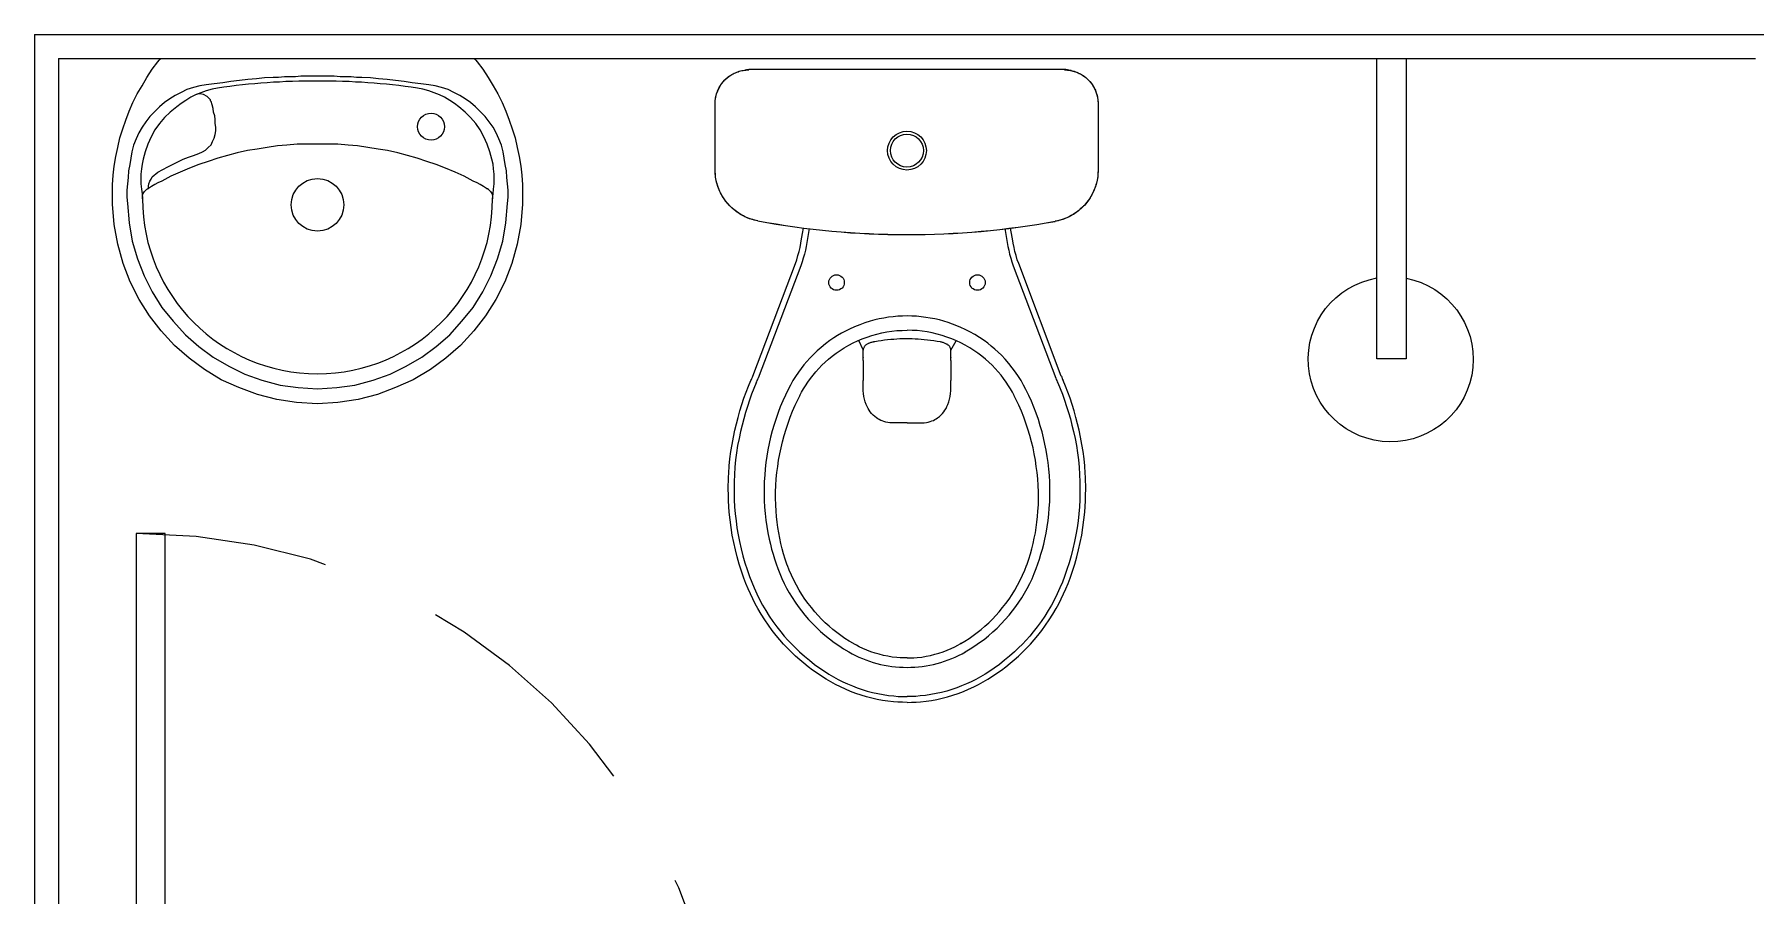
# Model space of a CAD drawing. Header units: millimetres. Extents: x 188.6 to 263.2, y 40.1 to 120.1.
# Drawn here: x 197.374 to 199.149, y 115.786 to 116.674 of the extents above; entities that cross this region are included whole.
import ezdxf

# ---------------------------------------------------------------- set-up
doc = ezdxf.new("R2010")
doc.units = ezdxf.units.MM
doc.linetypes.add('XREF-TIPO$0$HIDDEN', pattern=[0.375, 0.25, -0.125])
doc.layers.add('ARQ', color=8, linetype='Continuous')

# ---------------------------------------------------------------- blocks, each defined once
blk = doc.blocks.new('XREF-TIPO$0$P909+cd00_p-flat-1')
at = {"color": 0}
for p, q in [((0.162, 0), (-0.162, 0)), ((0.162, 0), (0.162, -0.0003)), ((-0.1633, -0.0003), (-0.1633, -0.0003)), ((0.162, -0.0003), (0.162, -0.0003)), ((-0.1982, -0.1031), (-0.1982, -0.0352)), ((-0.1982, -0.0352), (-0.1982, -0.0352)), ((-0.1982, -0.1031), (-0.1982, -0.0352)), ((0.1968, -0.0352), (0.1968, -0.1036)), ((0.1968, -0.0352), (0.1968, -0.0352)), ((0.1968, -0.0352), (0.1968, -0.1036)), ((-0.1982, -0.1031), (-0.1982, -0.1031)), ((0.1968, -0.1036), (0.1968, -0.1036)), ((-0.1542, -0.156), (-0.1542, -0.1561)), ((0.1527, -0.1565), (0.1527, -0.1565)), ((-0.1593, -0.3162), (-0.1154, -0.2002)), ((-0.1099, -0.2023), (-0.1537, -0.3183)), ((0.1094, -0.2023), (0.1532, -0.3183)), ((0.1588, -0.3162), (0.115, -0.2002)), ((-0.0454, -0.2892), (-0.0499, -0.2795)), ((-0.0002, -0.2691), (-0.0002, -0.2689)), ((0.045, -0.2893), (0.0503, -0.2799)), ((-0.0455, -0.2967), (-0.0455, -0.2893)), ((-0.0455, -0.2967), (-0.0455, -0.2969)), ((-0.0455, -0.2969), (-0.0455, -0.2967)), ((-0.0455, -0.3002), (-0.0455, -0.2969)), ((-0.0455, -0.3002), (-0.0455, -0.3208)), ((0.045, -0.2967), (0.045, -0.2893)), ((0.045, -0.2967), (0.045, -0.2969)), ((0.045, -0.2969), (0.045, -0.2967)), ((0.045, -0.3002), (0.045, -0.2969)), ((0.045, -0.3002), (0.045, -0.3208)), ((-0.1109, -0.3364), (-0.1107, -0.3361)), ((-0.1105, -0.3363), (-0.1107, -0.3366)), ((-0.0455, -0.3283), (-0.0455, -0.3208)), ((0.045, -0.3283), (0.045, -0.3208)), ((0.1102, -0.3366), (0.11, -0.3363)), ((0.1104, -0.3364), (0.1102, -0.3361)), ((0.1611, -0.3201), (0.1611, -0.3201)), ((-0.0002, -0.3643), (-0.0158, -0.3643)), ((-0.0002, -0.3643), (0.0153, -0.3643)), ((-0.1236, -0.5115), (-0.1237, -0.5111)), ((-0.1235, -0.5111), (-0.1234, -0.5114)), ((0.1229, -0.5114), (0.123, -0.5111)), ((0.1231, -0.5115), (0.1232, -0.5111)), ((-0.0551, -0.5924), (-0.0556, -0.5922)), ((-0.0555, -0.5921), (-0.055, -0.5923)), ((0.0546, -0.5923), (0.055, -0.5921)), ((0.0547, -0.5924), (0.0551, -0.5922)), ((-0.0002, -0.607), (-0.0002, -0.6069)), ((-0.0002, -0.607), (-0.0002, -0.607))]:
    blk.add_line(p, q, dxfattribs=at)
for points in [[(-0.1982, -0.0352, 0), (-0.198, -0.0318, 0), (-0.1975, -0.0284, 0), (-0.1967, -0.0251, 0), (-0.1955, -0.0219, 0), (-0.1941, -0.0188, 0), (-0.1923, -0.0158, 0), (-0.1903, -0.0131, 0), (-0.188, -0.0106, 0), (-0.1854, -0.0083, 0), (-0.1827, -0.0062, 0), (-0.1797, -0.0045, 0), (-0.1766, -0.003, 0), (-0.1734, -0.0018, 0), (-0.1701, -0.001, 0), (-0.1667, -0.0005, 0), (-0.1633, -0.0003, 0)], [(-0.1982, -0.0352, 0), (-0.1982, -0.0345, 0), (-0.1981, -0.0331, 0), (-0.198, -0.0317, 0), (-0.1978, -0.0303, 0), (-0.1976, -0.029, 0), (-0.1974, -0.0276, 0), (-0.197, -0.0263, 0), (-0.1967, -0.025, 0), (-0.1962, -0.0236, 0), (-0.1957, -0.0224, 0), (-0.1952, -0.0211, 0), (-0.1946, -0.0198, 0), (-0.194, -0.0186, 0), (-0.1933, -0.0174, 0), (-0.1926, -0.0163, 0), (-0.1918, -0.0151, 0), (-0.191, -0.014, 0), (-0.1902, -0.0129, 0), (-0.1893, -0.0119, 0), (-0.1883, -0.0109, 0), (-0.1874, -0.0099, 0), (-0.1864, -0.009, 0), (-0.1853, -0.0081, 0), (-0.1842, -0.0073, 0), (-0.1831, -0.0065, 0), (-0.182, -0.0057, 0), (-0.1808, -0.005, 0), (-0.1796, -0.0043, 0), (-0.1784, -0.0037, 0), (-0.1771, -0.0032, 0), (-0.1758, -0.0026, 0), (-0.1745, -0.0022, 0), (-0.1732, -0.0018, 0), (-0.1719, -0.0014, 0), (-0.1706, -0.0011, 0), (-0.1692, -0.0008, 0), (-0.1678, -0.0006, 0), (-0.1665, -0.0005, 0), (-0.1651, -0.0004, 0), (-0.1637, -0.0003, 0), (-0.1633, -0.0003, 0)], [(0.162, -0.0003, 0), (0.1654, -0.0005, 0), (0.1687, -0.001, 0), (0.1721, -0.0018, 0), (0.1753, -0.003, 0), (0.1784, -0.0045, 0), (0.1813, -0.0062, 0), (0.1841, -0.0083, 0), (0.1866, -0.0106, 0), (0.1889, -0.0131, 0), (0.191, -0.0158, 0), (0.1927, -0.0188, 0), (0.1942, -0.0219, 0), (0.1953, -0.0251, 0), (0.1962, -0.0284, 0), (0.1967, -0.0318, 0), (0.1968, -0.0352, 0)], [(0.162, -0.0003, 0), (0.1627, -0.0003, 0), (0.1641, -0.0004, 0), (0.1655, -0.0005, 0), (0.1668, -0.0007, 0), (0.1682, -0.0009, 0), (0.1696, -0.0012, 0), (0.1709, -0.0015, 0), (0.1722, -0.0019, 0), (0.1735, -0.0023, 0), (0.1748, -0.0028, 0), (0.1761, -0.0033, 0), (0.1773, -0.0039, 0), (0.1786, -0.0045, 0), (0.1798, -0.0052, 0), (0.1809, -0.0059, 0), (0.1821, -0.0067, 0), (0.1832, -0.0075, 0), (0.1842, -0.0083, 0), (0.1853, -0.0092, 0), (0.1863, -0.0102, 0), (0.1873, -0.0111, 0), (0.1882, -0.0122, 0), (0.1891, -0.0132, 0), (0.1899, -0.0143, 0), (0.1907, -0.0154, 0), (0.1915, -0.0166, 0), (0.1922, -0.0177, 0), (0.1928, -0.0189, 0), (0.1934, -0.0202, 0), (0.194, -0.0214, 0), (0.1945, -0.0227, 0), (0.195, -0.024, 0), (0.1954, -0.0253, 0), (0.1958, -0.0266, 0), (0.1961, -0.028, 0), (0.1963, -0.0293, 0), (0.1965, -0.0307, 0), (0.1967, -0.0321, 0), (0.1968, -0.0334, 0), (0.1968, -0.0348, 0), (0.1968, -0.0352, 0)], [(-0.1542, -0.156, 0), (-0.1571, -0.1554, 0), (-0.16, -0.1546, 0), (-0.1629, -0.1536, 0), (-0.1657, -0.1525, 0), (-0.1685, -0.1512, 0), (-0.1712, -0.1498, 0), (-0.1737, -0.1482, 0), (-0.1762, -0.1465, 0), (-0.1786, -0.1446, 0), (-0.1809, -0.1426, 0), (-0.1831, -0.1405, 0), (-0.1851, -0.1383, 0), (-0.187, -0.136, 0), (-0.1888, -0.1335, 0), (-0.1904, -0.131, 0), (-0.1919, -0.1284, 0), (-0.1932, -0.1256, 0), (-0.1944, -0.1229, 0), (-0.1955, -0.1201, 0), (-0.1963, -0.1172, 0), (-0.197, -0.1142, 0), (-0.1976, -0.1113, 0), (-0.1979, -0.1083, 0), (-0.1981, -0.1053, 0), (-0.1982, -0.1031, 0)], [(-0.1542, -0.1561, 0), (-0.1544, -0.156, 0), (-0.1561, -0.1557, 0), (-0.1578, -0.1553, 0), (-0.1594, -0.1548, 0), (-0.1611, -0.1543, 0), (-0.1627, -0.1538, 0), (-0.1643, -0.1532, 0), (-0.1658, -0.1525, 0), (-0.1674, -0.1518, 0), (-0.1689, -0.151, 0), (-0.1704, -0.1502, 0), (-0.1719, -0.1494, 0), (-0.1734, -0.1485, 0), (-0.1748, -0.1475, 0), (-0.1762, -0.1466, 0), (-0.1775, -0.1455, 0), (-0.1789, -0.1445, 0), (-0.1802, -0.1434, 0), (-0.1814, -0.1422, 0), (-0.1826, -0.141, 0), (-0.1838, -0.1398, 0), (-0.185, -0.1385, 0), (-0.1861, -0.1372, 0), (-0.1871, -0.1359, 0), (-0.1881, -0.1345, 0), (-0.1891, -0.1331, 0), (-0.19, -0.1317, 0), (-0.1909, -0.1302, 0), (-0.1917, -0.1287, 0), (-0.1925, -0.1272, 0), (-0.1933, -0.1257, 0), (-0.194, -0.1241, 0), (-0.1946, -0.1225, 0), (-0.1952, -0.1209, 0), (-0.1957, -0.1193, 0), (-0.1962, -0.1177, 0), (-0.1966, -0.116, 0), (-0.197, -0.1143, 0), (-0.1973, -0.1127, 0), (-0.1976, -0.111, 0), (-0.1978, -0.1093, 0), (-0.198, -0.1076, 0), (-0.1981, -0.1059, 0), (-0.1982, -0.1042, 0), (-0.1982, -0.1031, 0)], [(0.1968, -0.1036, 0), (0.1967, -0.1066, 0), (0.1965, -0.1096, 0), (0.1961, -0.1126, 0), (0.1955, -0.1156, 0), (0.1947, -0.1185, 0), (0.1938, -0.1214, 0), (0.1927, -0.1242, 0), (0.1915, -0.127, 0), (0.1901, -0.1297, 0), (0.1885, -0.1323, 0), (0.1868, -0.1348, 0), (0.185, -0.1372, 0), (0.1831, -0.1395, 0), (0.181, -0.1417, 0), (0.1788, -0.1438, 0), (0.1765, -0.1457, 0), (0.1741, -0.1476, 0), (0.1715, -0.1492, 0), (0.169, -0.1507, 0), (0.1663, -0.1521, 0), (0.1635, -0.1533, 0), (0.1607, -0.1544, 0), (0.1578, -0.1553, 0), (0.1549, -0.1561, 0), (0.1527, -0.1565, 0)], [(0.1968, -0.1036, 0), (0.1968, -0.1038, 0), (0.1968, -0.1055, 0), (0.1967, -0.1072, 0), (0.1966, -0.1089, 0), (0.1964, -0.1107, 0), (0.1961, -0.1123, 0), (0.1958, -0.114, 0), (0.1955, -0.1157, 0), (0.1951, -0.1173, 0), (0.1946, -0.119, 0), (0.1941, -0.1206, 0), (0.1935, -0.1222, 0), (0.1929, -0.1238, 0), (0.1922, -0.1254, 0), (0.1915, -0.127, 0), (0.1908, -0.1285, 0), (0.19, -0.13, 0), (0.1891, -0.1314, 0), (0.1882, -0.1329, 0), (0.1872, -0.1343, 0), (0.1862, -0.1357, 0), (0.1852, -0.1371, 0), (0.1841, -0.1384, 0), (0.183, -0.1397, 0), (0.1818, -0.1409, 0), (0.1806, -0.1421, 0), (0.1794, -0.1433, 0), (0.1781, -0.1444, 0), (0.1768, -0.1455, 0), (0.1755, -0.1465, 0), (0.1741, -0.1476, 0), (0.1727, -0.1485, 0), (0.1713, -0.1494, 0), (0.1698, -0.1503, 0), (0.1683, -0.1511, 0), (0.1668, -0.1519, 0), (0.1652, -0.1526, 0), (0.1636, -0.1533, 0), (0.1621, -0.1539, 0), (0.1604, -0.1545, 0), (0.1588, -0.155, 0), (0.1572, -0.1555, 0), (0.1555, -0.1559, 0), (0.1538, -0.1563, 0), (0.1527, -0.1565, 0)], [(-0.1154, -0.2002, 0), (-0.1154, -0.2002, 0), (-0.114, -0.1961, 0), (-0.1127, -0.1919, 0), (-0.1116, -0.1877, 0), (-0.1106, -0.1834, 0), (-0.1097, -0.1791, 0), (-0.1089, -0.1747, 0), (-0.1077, -0.1674, 0), (-0.1071, -0.1634, 0)], [(-0.1011, -0.1641, 0), (-0.1014, -0.1661, 0), (-0.1024, -0.1722, 0), (-0.1035, -0.1783, 0), (-0.1043, -0.1824, 0), (-0.1051, -0.1864, 0), (-0.1061, -0.1904, 0), (-0.1072, -0.1944, 0), (-0.1085, -0.1984, 0), (-0.1099, -0.2023, 0)], [(0.1007, -0.1643, 0), (0.101, -0.1661, 0), (0.1019, -0.1722, 0), (0.103, -0.1783, 0), (0.1038, -0.1824, 0), (0.1046, -0.1864, 0), (0.1056, -0.1904, 0), (0.1067, -0.1944, 0), (0.108, -0.1984, 0), (0.1094, -0.2023, 0)], [(0.115, -0.2002, 0), (0.115, -0.2002, 0), (0.1135, -0.1961, 0), (0.1122, -0.1919, 0), (0.1111, -0.1877, 0), (0.1101, -0.1834, 0), (0.1092, -0.1791, 0), (0.1084, -0.1747, 0), (0.1072, -0.1674, 0), (0.1066, -0.1636, 0)], [(-0.0002, -0.2542, 0), (-0.005, -0.2543, 0), (-0.0098, -0.2545, 0), (-0.0145, -0.2549, 0), (-0.0192, -0.2555, 0), (-0.024, -0.2563, 0), (-0.0288, -0.2572, 0), (-0.0335, -0.2583, 0), (-0.0382, -0.2596, 0), (-0.0437, -0.2613, 0), (-0.049, -0.2632, 0), (-0.0543, -0.2653, 0), (-0.0595, -0.2677, 0), (-0.0637, -0.2698, 0), (-0.0678, -0.272, 0), (-0.0719, -0.2744, 0), (-0.0758, -0.2769, 0), (-0.0797, -0.2796, 0), (-0.0843, -0.283, 0), (-0.0887, -0.2866, 0), (-0.093, -0.2903, 0), (-0.0971, -0.2943, 0), (-0.1003, -0.2976, 0), (-0.1035, -0.3011, 0), (-0.1065, -0.3047, 0), (-0.1094, -0.3084, 0), (-0.1122, -0.3122, 0), (-0.1151, -0.3165, 0), (-0.1179, -0.3209, 0), (-0.1205, -0.3254, 0), (-0.1229, -0.33, 0)], [(0.1224, -0.33, 0), (0.12, -0.3254, 0), (0.1174, -0.3209, 0), (0.1146, -0.3165, 0), (0.1117, -0.3122, 0), (0.1083, -0.3076, 0), (0.1047, -0.3031, 0), (0.101, -0.2989, 0), (0.0971, -0.2947, 0), (0.0937, -0.2915, 0), (0.0902, -0.2883, 0), (0.0867, -0.2853, 0), (0.083, -0.2824, 0), (0.0792, -0.2796, 0), (0.0745, -0.2764, 0), (0.0697, -0.2734, 0), (0.0647, -0.2706, 0), (0.0596, -0.268, 0), (0.0554, -0.266, 0), (0.051, -0.2642, 0), (0.0467, -0.2625, 0), (0.0422, -0.2609, 0), (0.0377, -0.2596, 0), (0.0331, -0.2583, 0), (0.0285, -0.2573, 0), (0.0238, -0.2563, 0), (0.0191, -0.2556, 0), (0.0143, -0.255, 0), (0.0095, -0.2545, 0), (0.0046, -0.2543, 0), (-0.0002, -0.2542, 0)], [(-0.1107, -0.3361, 0), (-0.1107, -0.3361, 0), (-0.1089, -0.3327, 0), (-0.107, -0.3294, 0), (-0.105, -0.3262, 0), (-0.1025, -0.3224, 0), (-0.0999, -0.3188, 0), (-0.0972, -0.3153, 0), (-0.0943, -0.3118, 0), (-0.0912, -0.3084, 0), (-0.0881, -0.3051, 0), (-0.0847, -0.3019, 0), (-0.0813, -0.2989, 0), (-0.0774, -0.2956, 0), (-0.0733, -0.2926, 0), (-0.0692, -0.2897, 0), (-0.0649, -0.2869, 0), (-0.0604, -0.2844, 0), (-0.0558, -0.282, 0), (-0.0512, -0.2798, 0), (-0.0464, -0.2777, 0), (-0.0414, -0.2759, 0), (-0.0364, -0.2742, 0), (-0.0312, -0.2728, 0), (-0.0261, -0.2716, 0), (-0.021, -0.2706, 0), (-0.0158, -0.2699, 0), (-0.0106, -0.2693, 0), (-0.0054, -0.269, 0), (-0.0002, -0.2689, 0)], [(-0.0349, -0.281, 0), (-0.0353, -0.2811, 0), (-0.036, -0.2813, 0), (-0.0367, -0.2814, 0), (-0.0374, -0.2817, 0), (-0.0382, -0.2819, 0), (-0.0388, -0.2821, 0), (-0.0395, -0.2824, 0), (-0.0401, -0.2827, 0), (-0.0407, -0.283, 0), (-0.0413, -0.2833, 0), (-0.0419, -0.2837, 0), (-0.0425, -0.284, 0), (-0.043, -0.2844, 0)], [(-0.0002, -0.2778, 0), (-0.0016, -0.2778, 0), (-0.0046, -0.2778, 0), (-0.0077, -0.2779, 0), (-0.0108, -0.2781, 0), (-0.014, -0.2783, 0), (-0.0171, -0.2786, 0), (-0.0203, -0.2789, 0), (-0.0236, -0.2793, 0), (-0.0268, -0.2797, 0), (-0.0301, -0.2802, 0), (-0.0333, -0.2807, 0), (-0.0349, -0.281, 0)], [(0.1102, -0.3361, 0), (0.1102, -0.3361, 0), (0.1084, -0.3327, 0), (0.1065, -0.3294, 0), (0.1045, -0.3262, 0), (0.102, -0.3224, 0), (0.0994, -0.3188, 0), (0.0967, -0.3153, 0), (0.0938, -0.3118, 0), (0.0908, -0.3084, 0), (0.0876, -0.3051, 0), (0.0843, -0.3019, 0), (0.0808, -0.2989, 0), (0.0769, -0.2956, 0), (0.0729, -0.2926, 0), (0.0687, -0.2897, 0), (0.0644, -0.2869, 0), (0.0599, -0.2844, 0), (0.0553, -0.282, 0), (0.0507, -0.2798, 0), (0.0459, -0.2777, 0), (0.0409, -0.2759, 0), (0.0359, -0.2742, 0), (0.0308, -0.2728, 0), (0.0256, -0.2716, 0), (0.0205, -0.2706, 0), (0.0153, -0.2699, 0), (0.0101, -0.2693, 0), (0.005, -0.269, 0), (-0.0002, -0.2689, 0)], [(0.0344, -0.281, 0), (0.034, -0.281, 0), (0.0307, -0.2804, 0), (0.0274, -0.2799, 0), (0.0241, -0.2794, 0), (0.0209, -0.279, 0), (0.0176, -0.2787, 0), (0.0144, -0.2784, 0), (0.0112, -0.2781, 0), (0.008, -0.278, 0), (0.0049, -0.2778, 0), (0.0017, -0.2778, 0), (-0.0002, -0.2778, 0)], [(0.0425, -0.2844, 0), (0.0422, -0.2842, 0), (0.0416, -0.2838, 0), (0.0411, -0.2834, 0), (0.0405, -0.2831, 0), (0.0398, -0.2828, 0), (0.0392, -0.2825, 0), (0.0385, -0.2822, 0), (0.0378, -0.2819, 0), (0.0371, -0.2817, 0), (0.0364, -0.2815, 0), (0.0357, -0.2813, 0), (0.0349, -0.2811, 0), (0.0344, -0.281, 0)], [(-0.043, -0.2844, 0), (-0.0431, -0.2844, 0), (-0.0434, -0.2847, 0), (-0.0437, -0.2851, 0), (-0.044, -0.2855, 0), (-0.0443, -0.286, 0), (-0.0446, -0.2865, 0), (-0.0449, -0.2871, 0), (-0.0451, -0.2878, 0), (-0.0453, -0.2885, 0), (-0.0454, -0.2892, 0), (-0.0455, -0.2893, 0)], [(-0.0455, -0.2967, 0), (-0.0455, -0.2967, 0)], [(0.045, -0.2893, 0), (0.0448, -0.2885, 0), (0.0446, -0.2878, 0), (0.0444, -0.2871, 0), (0.0441, -0.2865, 0), (0.0438, -0.2859, 0), (0.0435, -0.2854, 0), (0.0432, -0.285, 0), (0.0428, -0.2847, 0), (0.0425, -0.2844, 0), (0.0425, -0.2844, 0)], [(0.045, -0.2967, 0), (0.045, -0.2967, 0)], [(-0.1777, -0.372, 0), (-0.1777, -0.372, 0), (-0.1762, -0.3654, 0), (-0.1745, -0.3588, 0), (-0.1726, -0.3522, 0), (-0.1706, -0.3456, 0), (-0.1685, -0.3391, 0), (-0.1661, -0.3327, 0), (-0.1638, -0.3267, 0), (-0.1612, -0.3208, 0)], [(-0.1558, -0.3233, 0), (-0.1582, -0.329, 0), (-0.1605, -0.3348, 0), (-0.1628, -0.3411, 0), (-0.1649, -0.3474, 0), (-0.1669, -0.3538, 0), (-0.1687, -0.3603, 0), (-0.1704, -0.3668, 0), (-0.1719, -0.3733, 0)], [(-0.1229, -0.33, 0), (-0.1257, -0.3359, 0), (-0.1284, -0.3418, 0), (-0.1309, -0.3478, 0), (-0.1332, -0.3539, 0), (-0.1353, -0.3601, 0), (-0.1373, -0.3663, 0), (-0.1392, -0.3727, 0), (-0.1409, -0.3792, 0), (-0.1424, -0.3857, 0), (-0.1437, -0.3923, 0), (-0.1448, -0.3989, 0), (-0.1458, -0.4055, 0), (-0.1465, -0.412, 0), (-0.147, -0.4185, 0), (-0.1474, -0.425, 0), (-0.1476, -0.4316, 0), (-0.1476, -0.4381, 0), (-0.1475, -0.4446, 0), (-0.1471, -0.4513, 0), (-0.1465, -0.458, 0), (-0.1458, -0.4647, 0), (-0.1448, -0.4714, 0), (-0.1437, -0.478, 0), (-0.1423, -0.4846, 0), (-0.1412, -0.4897, 0), (-0.1399, -0.4947, 0), (-0.1384, -0.4998, 0), (-0.1369, -0.5048, 0), (-0.1352, -0.5098, 0), (-0.1334, -0.5148, 0)], [(-0.1237, -0.5111, 0), (-0.1237, -0.5111, 0), (-0.1241, -0.5101, 0), (-0.1259, -0.5049, 0), (-0.1275, -0.4996, 0), (-0.129, -0.4943, 0), (-0.1303, -0.4889, 0), (-0.1315, -0.4835, 0), (-0.1326, -0.478, 0), (-0.1335, -0.4724, 0), (-0.1342, -0.4668, 0), (-0.1348, -0.4612, 0), (-0.1353, -0.4556, 0), (-0.1357, -0.4489, 0), (-0.1358, -0.4422, 0), (-0.1358, -0.4355, 0), (-0.1355, -0.4289, 0), (-0.1351, -0.4222, 0), (-0.1344, -0.4158, 0), (-0.1336, -0.4093, 0), (-0.1327, -0.4029, 0), (-0.1315, -0.3965, 0), (-0.1302, -0.3902, 0), (-0.1287, -0.3839, 0), (-0.1269, -0.3775, 0), (-0.125, -0.3711, 0), (-0.1229, -0.3647, 0), (-0.1206, -0.3585, 0), (-0.1182, -0.3523, 0), (-0.1155, -0.3461, 0), (-0.1133, -0.3413, 0), (-0.1109, -0.3364, 0)], [(-0.1109, -0.3364, 0), (-0.1108, -0.3365, 0), (-0.1107, -0.3366, 0), (-0.1107, -0.3366, 0), (-0.1107, -0.3366, 0)], [(-0.1105, -0.3363, 0), (-0.1105, -0.3363, 0), (-0.1105, -0.3362, 0), (-0.1106, -0.3362, 0), (-0.1107, -0.3361, 0)], [(-0.0318, -0.3593, 0), (-0.0335, -0.358, 0), (-0.0352, -0.3565, 0), (-0.0367, -0.3549, 0), (-0.0381, -0.3532, 0), (-0.0393, -0.3514, 0), (-0.0404, -0.3495, 0), (-0.0414, -0.3476, 0), (-0.0423, -0.3455, 0), (-0.0433, -0.3428, 0), (-0.0441, -0.34, 0), (-0.0447, -0.3371, 0), (-0.0451, -0.3342, 0), (-0.0454, -0.3313, 0), (-0.0455, -0.3283, 0)], [(0.0313, -0.3593, 0), (0.0331, -0.358, 0), (0.0347, -0.3565, 0), (0.0362, -0.3549, 0), (0.0376, -0.3532, 0), (0.0388, -0.3514, 0), (0.04, -0.3495, 0), (0.0409, -0.3476, 0), (0.0418, -0.3455, 0), (0.0428, -0.3428, 0), (0.0436, -0.34, 0), (0.0442, -0.3371, 0), (0.0446, -0.3342, 0), (0.0449, -0.3313, 0), (0.045, -0.3283, 0)], [(0.11, -0.3363, 0), (0.11, -0.3363, 0), (0.11, -0.3362, 0), (0.1101, -0.3362, 0), (0.1102, -0.3361, 0)], [(0.1104, -0.3364, 0), (0.1103, -0.3365, 0), (0.1102, -0.3366, 0), (0.1102, -0.3366, 0), (0.1102, -0.3366, 0)], [(0.1232, -0.5111, 0), (0.1232, -0.5111, 0), (0.1236, -0.5101, 0), (0.1254, -0.5049, 0), (0.127, -0.4996, 0), (0.1285, -0.4943, 0), (0.1298, -0.4889, 0), (0.131, -0.4835, 0), (0.1321, -0.478, 0), (0.133, -0.4724, 0), (0.1337, -0.4668, 0), (0.1344, -0.4612, 0), (0.1348, -0.4556, 0), (0.1352, -0.4489, 0), (0.1353, -0.4422, 0), (0.1353, -0.4355, 0), (0.135, -0.4289, 0), (0.1346, -0.4222, 0), (0.1339, -0.4158, 0), (0.1331, -0.4093, 0), (0.1322, -0.4029, 0), (0.131, -0.3965, 0), (0.1297, -0.3902, 0), (0.1282, -0.3839, 0), (0.1264, -0.3775, 0), (0.1245, -0.3711, 0), (0.1224, -0.3647, 0), (0.1201, -0.3585, 0), (0.1177, -0.3523, 0), (0.115, -0.3461, 0), (0.1128, -0.3413, 0), (0.1104, -0.3364, 0)], [(0.133, -0.5148, 0), (0.1347, -0.5099, 0), (0.1364, -0.5049, 0), (0.1379, -0.4999, 0), (0.1394, -0.4948, 0), (0.1407, -0.4897, 0), (0.1419, -0.4846, 0), (0.1432, -0.4782, 0), (0.1443, -0.4717, 0), (0.1452, -0.4653, 0), (0.146, -0.4588, 0), (0.1465, -0.4523, 0), (0.1469, -0.4458, 0), (0.1471, -0.4391, 0), (0.1471, -0.4323, 0), (0.147, -0.4256, 0), (0.1466, -0.4189, 0), (0.146, -0.4122, 0), (0.1453, -0.4055, 0), (0.1444, -0.3991, 0), (0.1433, -0.3927, 0), (0.142, -0.3863, 0), (0.1406, -0.3799, 0), (0.139, -0.3736, 0), (0.1372, -0.3674, 0), (0.1352, -0.361, 0), (0.133, -0.3546, 0), (0.1306, -0.3484, 0), (0.128, -0.3422, 0), (0.1253, -0.3361, 0), (0.1224, -0.33, 0)], [(0.1553, -0.3233, 0), (0.1577, -0.329, 0), (0.16, -0.3348, 0), (0.1623, -0.3411, 0), (0.1644, -0.3474, 0), (0.1664, -0.3538, 0), (0.1682, -0.3603, 0), (0.1699, -0.3668, 0), (0.1714, -0.3733, 0)], [(0.1773, -0.372, 0), (0.1773, -0.372, 0), (0.1757, -0.3654, 0), (0.174, -0.3588, 0), (0.1721, -0.3522, 0), (0.1701, -0.3456, 0), (0.168, -0.3391, 0), (0.1656, -0.3327, 0), (0.1633, -0.3267, 0), (0.1607, -0.3208, 0)], [(-0.1846, -0.4328, 0), (-0.1846, -0.4328, 0), (-0.1846, -0.4287, 0), (-0.1845, -0.4245, 0), (-0.1843, -0.4204, 0), (-0.1841, -0.4162, 0), (-0.1836, -0.4088, 0), (-0.1828, -0.4014, 0), (-0.1819, -0.3941, 0), (-0.1807, -0.3867, 0), (-0.1793, -0.3793, 0), (-0.1777, -0.372, 0)], [(-0.0158, -0.3643, 0), (-0.018, -0.3643, 0), (-0.0201, -0.364, 0), (-0.0222, -0.3636, 0), (-0.0242, -0.3631, 0), (-0.0258, -0.3625, 0), (-0.0274, -0.3619, 0), (-0.0289, -0.3611, 0), (-0.0304, -0.3603, 0), (-0.0318, -0.3593, 0)], [(0.0153, -0.3643, 0), (0.0175, -0.3643, 0), (0.0197, -0.364, 0), (0.0217, -0.3636, 0), (0.0237, -0.3631, 0), (0.0253, -0.3625, 0), (0.0269, -0.3619, 0), (0.0284, -0.3611, 0), (0.0299, -0.3603, 0), (0.0313, -0.3593, 0)], [(0.1841, -0.4328, 0), (0.1841, -0.4328, 0), (0.1841, -0.4287, 0), (0.184, -0.4245, 0), (0.1838, -0.4204, 0), (0.1836, -0.4162, 0), (0.1831, -0.4088, 0), (0.1823, -0.4014, 0), (0.1814, -0.3941, 0), (0.1802, -0.3867, 0), (0.1788, -0.3793, 0), (0.1773, -0.372, 0)], [(-0.1719, -0.3733, 0), (-0.1735, -0.3806, 0), (-0.1749, -0.3879, 0), (-0.176, -0.3953, 0), (-0.177, -0.4027, 0), (-0.1777, -0.4102, 0), (-0.1782, -0.4177, 0), (-0.1785, -0.4252, 0), (-0.1786, -0.4328, 0)], [(0.1714, -0.3733, 0), (0.173, -0.3806, 0), (0.1744, -0.3879, 0), (0.1755, -0.3953, 0), (0.1765, -0.4027, 0), (0.1772, -0.4102, 0), (0.1777, -0.4177, 0), (0.178, -0.4252, 0), (0.1781, -0.4328, 0)], [(-0.0002, -0.6528, 0), (-0.0049, -0.6527, 0), (-0.0096, -0.6525, 0), (-0.0143, -0.6521, 0), (-0.0199, -0.6515, 0), (-0.0255, -0.6507, 0), (-0.031, -0.6497, 0), (-0.0365, -0.6485, 0), (-0.0419, -0.6471, 0), (-0.0475, -0.6455, 0), (-0.053, -0.6436, 0), (-0.0584, -0.6416, 0), (-0.0637, -0.6393, 0), (-0.069, -0.6369, 0), (-0.074, -0.6344, 0), (-0.0788, -0.6317, 0), (-0.0836, -0.6288, 0), (-0.0883, -0.6259, 0), (-0.0929, -0.6228, 0), (-0.0976, -0.6195, 0), (-0.1021, -0.616, 0), (-0.1066, -0.6125, 0), (-0.1109, -0.6088, 0), (-0.1151, -0.605, 0), (-0.1194, -0.601, 0), (-0.1235, -0.5969, 0), (-0.1275, -0.5926, 0), (-0.1313, -0.5882, 0), (-0.1351, -0.5838, 0), (-0.1392, -0.5785, 0), (-0.1432, -0.5731, 0), (-0.147, -0.5676, 0), (-0.1506, -0.5619, 0), (-0.154, -0.5561, 0), (-0.1567, -0.5511, 0), (-0.1593, -0.546, 0), (-0.1618, -0.5408, 0), (-0.1641, -0.5355, 0), (-0.1663, -0.5302, 0), (-0.1684, -0.5248, 0), (-0.1709, -0.5175, 0), (-0.1732, -0.5102, 0), (-0.1753, -0.5028, 0), (-0.1772, -0.4953, 0), (-0.1789, -0.4878, 0), (-0.1804, -0.4802, 0), (-0.1817, -0.4724, 0), (-0.1827, -0.4646, 0), (-0.1835, -0.4567, 0), (-0.184, -0.4507, 0), (-0.1843, -0.4448, 0), (-0.1845, -0.4388, 0), (-0.1846, -0.4328, 0)], [(-0.1786, -0.4328, 0), (-0.1786, -0.4367, 0), (-0.1784, -0.4439, 0), (-0.178, -0.4511, 0), (-0.1774, -0.4583, 0), (-0.1766, -0.4655, 0), (-0.1756, -0.4726, 0), (-0.1744, -0.4798, 0), (-0.173, -0.487, 0), (-0.1713, -0.4943, 0), (-0.1695, -0.5015, 0), (-0.1675, -0.5087, 0), (-0.1652, -0.5157, 0), (-0.1628, -0.5228, 0), (-0.1604, -0.5288, 0), (-0.1579, -0.5348, 0), (-0.1552, -0.5408, 0), (-0.1523, -0.5466, 0), (-0.1493, -0.5524, 0), (-0.1459, -0.5581, 0), (-0.1423, -0.5638, 0), (-0.1385, -0.5693, 0), (-0.1346, -0.5748, 0), (-0.1305, -0.58, 0), (-0.1268, -0.5844, 0), (-0.1231, -0.5886, 0), (-0.1192, -0.5927, 0), (-0.1152, -0.5967, 0), (-0.1111, -0.6006, 0), (-0.1061, -0.6051, 0), (-0.1009, -0.6094, 0), (-0.0955, -0.6136, 0), (-0.0901, -0.6175, 0), (-0.0855, -0.6206, 0), (-0.0809, -0.6236, 0), (-0.0761, -0.6264, 0), (-0.0713, -0.6291, 0), (-0.0664, -0.6315, 0), (-0.0615, -0.6338, 0), (-0.0565, -0.6359, 0), (-0.0515, -0.6378, 0), (-0.0464, -0.6396, 0), (-0.0412, -0.6411, 0), (-0.0358, -0.6426, 0), (-0.0303, -0.6438, 0), (-0.0249, -0.6448, 0), (-0.0193, -0.6456, 0), (-0.0138, -0.6462, 0), (-0.0093, -0.6466, 0), (-0.0048, -0.6468, 0), (-0.0002, -0.6469, 0)], [(-0.0002, -0.6528, 0), (0.0045, -0.6527, 0), (0.0092, -0.6525, 0), (0.0138, -0.6521, 0), (0.0194, -0.6515, 0), (0.025, -0.6507, 0), (0.0305, -0.6497, 0), (0.036, -0.6485, 0), (0.0414, -0.6471, 0), (0.047, -0.6455, 0), (0.0525, -0.6436, 0), (0.0579, -0.6416, 0), (0.0632, -0.6393, 0), (0.0685, -0.6369, 0), (0.0735, -0.6344, 0), (0.0783, -0.6317, 0), (0.0831, -0.6288, 0), (0.0878, -0.6259, 0), (0.0925, -0.6228, 0), (0.0971, -0.6195, 0), (0.1016, -0.616, 0), (0.1061, -0.6125, 0), (0.1104, -0.6088, 0), (0.1146, -0.605, 0), (0.1189, -0.601, 0), (0.123, -0.5969, 0), (0.127, -0.5926, 0), (0.1309, -0.5882, 0), (0.1346, -0.5838, 0), (0.1387, -0.5785, 0), (0.1427, -0.5731, 0), (0.1465, -0.5676, 0), (0.1501, -0.5619, 0), (0.1535, -0.5561, 0), (0.1562, -0.5511, 0), (0.1589, -0.546, 0), (0.1613, -0.5408, 0), (0.1636, -0.5355, 0), (0.1658, -0.5302, 0), (0.1679, -0.5248, 0), (0.1704, -0.5175, 0), (0.1727, -0.5102, 0), (0.1748, -0.5028, 0), (0.1767, -0.4953, 0), (0.1784, -0.4878, 0), (0.1799, -0.4802, 0), (0.1812, -0.4724, 0), (0.1822, -0.4646, 0), (0.183, -0.4567, 0), (0.1835, -0.4507, 0), (0.1838, -0.4448, 0), (0.184, -0.4388, 0), (0.1841, -0.4328, 0)], [(0.1781, -0.4328, 0), (0.1781, -0.4367, 0), (0.1779, -0.4439, 0), (0.1775, -0.4511, 0), (0.1769, -0.4583, 0), (0.1761, -0.4655, 0), (0.1751, -0.4726, 0), (0.1739, -0.4798, 0), (0.1725, -0.487, 0), (0.1709, -0.4943, 0), (0.169, -0.5015, 0), (0.167, -0.5087, 0), (0.1647, -0.5157, 0), (0.1623, -0.5228, 0), (0.16, -0.5288, 0), (0.1574, -0.5348, 0), (0.1547, -0.5408, 0), (0.1519, -0.5466, 0), (0.1488, -0.5524, 0), (0.1454, -0.5581, 0), (0.1418, -0.5638, 0), (0.1381, -0.5693, 0), (0.1341, -0.5748, 0), (0.13, -0.58, 0), (0.1263, -0.5844, 0), (0.1226, -0.5886, 0), (0.1187, -0.5927, 0), (0.1147, -0.5967, 0), (0.1106, -0.6006, 0), (0.1056, -0.6051, 0), (0.1004, -0.6094, 0), (0.0951, -0.6136, 0), (0.0896, -0.6175, 0), (0.085, -0.6206, 0), (0.0804, -0.6236, 0), (0.0756, -0.6264, 0), (0.0708, -0.6291, 0), (0.0659, -0.6315, 0), (0.061, -0.6338, 0), (0.056, -0.6359, 0), (0.051, -0.6378, 0), (0.0459, -0.6396, 0), (0.0407, -0.6411, 0), (0.0353, -0.6426, 0), (0.0299, -0.6438, 0), (0.0244, -0.6448, 0), (0.0188, -0.6456, 0), (0.0133, -0.6462, 0), (0.0088, -0.6466, 0), (0.0043, -0.6468, 0), (-0.0002, -0.6469, 0)], [(-0.1237, -0.5111, 0), (-0.1235, -0.5111, 0), (-0.1235, -0.5111, 0)], [(-0.1236, -0.5115, 0), (-0.1235, -0.5114, 0), (-0.1234, -0.5114, 0), (-0.1234, -0.5114, 0)], [(-0.0556, -0.5922, 0), (-0.0556, -0.5922, 0), (-0.06, -0.5896, 0), (-0.0643, -0.5868, 0), (-0.0685, -0.5839, 0), (-0.0726, -0.5808, 0), (-0.0766, -0.5776, 0), (-0.0806, -0.5742, 0), (-0.0845, -0.5707, 0), (-0.0883, -0.567, 0), (-0.0919, -0.5632, 0), (-0.0954, -0.5593, 0), (-0.0989, -0.555, 0), (-0.1023, -0.5507, 0), (-0.1055, -0.5462, 0), (-0.1086, -0.5416, 0), (-0.1115, -0.5369, 0), (-0.1143, -0.5319, 0), (-0.117, -0.5268, 0), (-0.1194, -0.5216, 0), (-0.1217, -0.5164, 0), (-0.1236, -0.5115, 0)], [(0.0551, -0.5922, 0), (0.0551, -0.5922, 0), (0.0595, -0.5896, 0), (0.0638, -0.5868, 0), (0.068, -0.5839, 0), (0.0721, -0.5808, 0), (0.0761, -0.5776, 0), (0.0801, -0.5742, 0), (0.084, -0.5707, 0), (0.0878, -0.567, 0), (0.0914, -0.5632, 0), (0.0949, -0.5593, 0), (0.0984, -0.555, 0), (0.1018, -0.5507, 0), (0.1051, -0.5462, 0), (0.1081, -0.5416, 0), (0.111, -0.5369, 0), (0.1138, -0.5319, 0), (0.1165, -0.5268, 0), (0.1189, -0.5216, 0), (0.1212, -0.5164, 0), (0.1231, -0.5115, 0)], [(0.1231, -0.5115, 0), (0.123, -0.5114, 0), (0.1229, -0.5114, 0), (0.1229, -0.5114, 0)], [(0.1232, -0.5111, 0), (0.1231, -0.5111, 0), (0.123, -0.5111, 0)], [(-0.1334, -0.5148, 0), (-0.1314, -0.5199, 0), (-0.1292, -0.525, 0), (-0.1269, -0.53, 0), (-0.1244, -0.5349, 0), (-0.1217, -0.5397, 0), (-0.1188, -0.5445, 0), (-0.1157, -0.5493, 0), (-0.1124, -0.554, 0), (-0.109, -0.5585, 0), (-0.1055, -0.5629, 0), (-0.1017, -0.5673, 0), (-0.0977, -0.5716, 0), (-0.0936, -0.5757, 0), (-0.0894, -0.5797, 0), (-0.085, -0.5835, 0), (-0.0803, -0.5873, 0), (-0.0755, -0.5909, 0), (-0.0706, -0.5943, 0), (-0.0656, -0.5976, 0), (-0.0604, -0.6007, 0)], [(0.0599, -0.6007, 0), (0.0649, -0.5977, 0), (0.0698, -0.5946, 0), (0.0746, -0.5912, 0), (0.0793, -0.5878, 0), (0.0838, -0.5841, 0), (0.0883, -0.5802, 0), (0.0927, -0.5761, 0), (0.097, -0.5718, 0), (0.1011, -0.5674, 0), (0.105, -0.5629, 0), (0.1086, -0.5585, 0), (0.112, -0.5539, 0), (0.1151, -0.5494, 0), (0.1182, -0.5448, 0), (0.121, -0.54, 0), (0.1237, -0.5352, 0), (0.1263, -0.5302, 0), (0.1287, -0.5252, 0), (0.1309, -0.52, 0), (0.133, -0.5148, 0)], [(-0.0556, -0.5922, 0), (-0.0555, -0.5921, 0), (-0.0555, -0.5921, 0), (-0.0555, -0.5921, 0)], [(-0.0551, -0.5924, 0), (-0.0551, -0.5923, 0), (-0.0551, -0.5923, 0)], [(-0.0002, -0.607, 0), (-0.0038, -0.607, 0), (-0.0073, -0.6068, 0), (-0.0108, -0.6065, 0), (-0.0154, -0.606, 0), (-0.0199, -0.6052, 0), (-0.0244, -0.6043, 0), (-0.0289, -0.6032, 0), (-0.0332, -0.602, 0), (-0.0374, -0.6006, 0), (-0.0416, -0.599, 0), (-0.0457, -0.5973, 0), (-0.0497, -0.5954, 0), (-0.0524, -0.5939, 0), (-0.0551, -0.5924, 0)], [(-0.0002, -0.607, 0), (0.0033, -0.607, 0), (0.0068, -0.6068, 0), (0.0103, -0.6065, 0), (0.0149, -0.606, 0), (0.0194, -0.6052, 0), (0.024, -0.6043, 0), (0.0284, -0.6032, 0), (0.0327, -0.602, 0), (0.0369, -0.6006, 0), (0.0411, -0.599, 0), (0.0452, -0.5973, 0), (0.0492, -0.5954, 0), (0.052, -0.5939, 0), (0.0547, -0.5924, 0)], [(0.0547, -0.5924, 0), (0.0546, -0.5923, 0), (0.0546, -0.5923, 0)], [(0.0551, -0.5922, 0), (0.055, -0.5921, 0), (0.055, -0.5921, 0), (0.055, -0.5921, 0)]]:
    blk.add_polyline3d(points, dxfattribs=at)
for centre, radius in [((-0.0003, -0.0836), 0.02), ((-0.0003, -0.0836), 0.017), ((-0.0729, -0.2197), 0.00801), ((0.0724, -0.2197), 0.00801)]:
    blk.add_circle(centre, radius, dxfattribs=at)
for centre, radius, start, end in [((-0.162, -0.0251), 0.0251, 89.9975, 101.7343), ((0.162, -0.0252), 0.0252, 75.4972, 90.0015), ((0.162, -0.025), 0.025, 72.4433, 75.4868), ((0.0005, 0.6791), 0.8493, 259.504, 280.3175), ((0.0005, 0.6791), 0.8494, 259.504, 280.3175), ((-0.2357, -0.2867), 0.0819, 335.3949, 338.8845), ((-0.233, -0.2883), 0.0848, 335.6518, 339.2799), ((0.2325, -0.2883), 0.0848, 200.7201, 204.3482), ((0.2352, -0.2867), 0.0819, 201.1155, 204.6051), ((-0.0002, -0.4954), 0.1213, 240.2551, 270.0006), ((-0.0002, -0.4954), 0.1213, 269.9993, 299.7449)]:
    blk.add_arc(centre, radius, start, end, dxfattribs=at)
blk = doc.blocks.new('XREF-TIPO$0$CHUVEIRO')
at = {"color": 0}
for p, q in [((216.39, 104.5817), (216.39, 104.8912)), ((216.39, 104.8912), (216.42, 104.8912)), ((216.42, 104.8912), (216.42, 104.5817)), ((216.39, 104.5817), (216.42, 104.5817))]:
    blk.add_line(p, q, dxfattribs=at)
at = {"color": 0, "extrusion": (0, 0, -1)}
blk.add_ellipse((216.4058, 104.8916), major_axis=(-0.0851, 0), ratio=1, start_param=4.898771, end_param=10.827741, dxfattribs=at)
blk = doc.blocks.new('XREF-TIPO$0$Lavatorio')
at = {"color": 0}
blk.add_line((-0.1584, 0), (0.1584, 0), dxfattribs=at)
for points in [[(0, -0.356), (0, -0.356), (-0.0215, -0.3549), (-0.0419, -0.3516), (-0.0618, -0.3466), (-0.0811, -0.3394), (-0.0993, -0.3312), (-0.1165, -0.3207), (-0.1325, -0.3091), (-0.1474, -0.2958), (-0.1612, -0.2809), (-0.1733, -0.2655), (-0.1838, -0.2484), (-0.1932, -0.2302), (-0.2004, -0.2114), (-0.2059, -0.1915), (-0.2097, -0.1711), (-0.2114, -0.1501), (-0.2114, -0.1501), (-0.2114, -0.1402), (-0.2114, -0.1303), (-0.2108, -0.1203), (-0.2097, -0.1109), (-0.2081, -0.101), (-0.2059, -0.0916), (-0.2037, -0.0817), (-0.2009, -0.0723), (-0.1976, -0.0635), (-0.1943, -0.0541), (-0.1904, -0.0453), (-0.186, -0.0364), (-0.181, -0.0281), (-0.1761, -0.0193), (-0.1705, -0.011), (-0.1645, -0.0033), (-0.1645, -0.0033), (-0.1634, -0.0017), (-0.1623, -0.0006), (-0.1606, 0), (-0.1584, 0)], [(0.1584, 0), (0.1584, 0), (0.1606, 0), (0.1623, -0.0006), (0.1634, -0.0017), (0.1645, -0.0033), (0.1645, -0.0033), (0.1705, -0.011), (0.1761, -0.0193), (0.181, -0.0281), (0.186, -0.0364), (0.1904, -0.0453), (0.1943, -0.0541), (0.1976, -0.0635), (0.2009, -0.0723), (0.2037, -0.0817), (0.2059, -0.0916), (0.2081, -0.101), (0.2097, -0.1109), (0.2108, -0.1203), (0.2114, -0.1303), (0.2114, -0.1402), (0.2114, -0.1501), (0.2114, -0.1501), (0.2097, -0.1711), (0.2059, -0.1915), (0.2004, -0.2114), (0.1932, -0.2302), (0.1838, -0.2484), (0.1733, -0.2655), (0.1612, -0.2809), (0.1474, -0.2958), (0.1325, -0.3091), (0.1165, -0.3207), (0.0988, -0.3312), (0.0806, -0.3394), (0.0618, -0.3466), (0.0419, -0.3516), (0.021, -0.3549), (0, -0.356)], [(0, -0.3405), (0, -0.3405), (0.0199, -0.3394), (0.0386, -0.3367), (0.0574, -0.3317), (0.0751, -0.3256), (0.0916, -0.3174), (0.1076, -0.308), (0.1225, -0.2969), (0.1363, -0.2848), (0.149, -0.271), (0.1606, -0.2567), (0.1705, -0.2406), (0.1788, -0.2241), (0.1855, -0.2064), (0.191, -0.1882), (0.1943, -0.1694), (0.1959, -0.1496), (0.1959, -0.1496), (0.1965, -0.143), (0.1965, -0.1358), (0.1959, -0.1292), (0.1954, -0.1225), (0.1948, -0.1159), (0.1937, -0.1093), (0.1926, -0.1027), (0.1915, -0.096), (0.1915, -0.096), (0.1899, -0.0894), (0.1871, -0.0828), (0.1843, -0.0767), (0.181, -0.0706), (0.1772, -0.0651), (0.1728, -0.0596), (0.1678, -0.0546), (0.1628, -0.0497), (0.1628, -0.0497), (0.1579, -0.0453), (0.1523, -0.0414), (0.1468, -0.0381), (0.1407, -0.0348), (0.1347, -0.032), (0.128, -0.0298), (0.1214, -0.0281), (0.1148, -0.027), (0.1148, -0.027), (0.1065, -0.0259), (0.0977, -0.0248), (0.0894, -0.0237), (0.0806, -0.0226), (0.0718, -0.0215), (0.0629, -0.021), (0.0546, -0.0199), (0.0458, -0.0193), (0.0458, -0.0193), (0.0403, -0.0193), (0.0348, -0.0188), (0.0287, -0.0188), (0.0232, -0.0188), (0.0171, -0.0182), (0.0116, -0.0182), (0.0055, -0.0182), (0, -0.0182), (0, -0.0182), (-0.0055, -0.0182), (-0.0116, -0.0182), (-0.0171, -0.0182), (-0.0226, -0.0188), (-0.0287, -0.0188), (-0.0342, -0.0188), (-0.0403, -0.0193), (-0.0458, -0.0193), (-0.0458, -0.0193), (-0.0546, -0.0199), (-0.0629, -0.021), (-0.0718, -0.0215), (-0.0806, -0.0226), (-0.0894, -0.0237), (-0.0977, -0.0248), (-0.1065, -0.0259), (-0.1148, -0.027), (-0.1148, -0.027), (-0.1214, -0.0281), (-0.128, -0.0298), (-0.1347, -0.032), (-0.1407, -0.0348), (-0.1468, -0.0381), (-0.1523, -0.0414), (-0.1579, -0.0453), (-0.1628, -0.0497), (-0.1628, -0.0497), (-0.1678, -0.0546), (-0.1728, -0.0596), (-0.1772, -0.0651), (-0.181, -0.0706), (-0.1843, -0.0767), (-0.1871, -0.0828), (-0.1899, -0.0894), (-0.1915, -0.096), (-0.1915, -0.096), (-0.1926, -0.1027), (-0.1937, -0.1093), (-0.1948, -0.1159), (-0.1954, -0.1225), (-0.1959, -0.1292), (-0.1965, -0.1358), (-0.1965, -0.143), (-0.1959, -0.1496), (-0.1959, -0.1496), (-0.1943, -0.1694), (-0.191, -0.1882), (-0.1855, -0.2064), (-0.1788, -0.2241), (-0.1705, -0.2406), (-0.1606, -0.2567), (-0.149, -0.271), (-0.1363, -0.2848), (-0.1225, -0.2969), (-0.1076, -0.308), (-0.0916, -0.3174), (-0.0751, -0.3256), (-0.0574, -0.3317), (-0.0386, -0.3367), (-0.0199, -0.3394), (0, -0.3405)], [(0.1744, -0.1341), (0.1744, -0.1341), (0.175, -0.1341), (0.1755, -0.1341), (0.1755, -0.1347), (0.1761, -0.1347), (0.1761, -0.1347), (0.1783, -0.1369), (0.1799, -0.1391), (0.1805, -0.1418), (0.1805, -0.1446), (0.1805, -0.1446), (0.181, -0.1396), (0.1816, -0.1347), (0.1821, -0.1292), (0.1821, -0.1242), (0.1821, -0.1192), (0.1816, -0.1137), (0.181, -0.1087), (0.1799, -0.1038), (0.1799, -0.1038), (0.1777, -0.096), (0.175, -0.0883), (0.1717, -0.0806), (0.1678, -0.0734), (0.1634, -0.0668), (0.1579, -0.0607), (0.1523, -0.0552), (0.1457, -0.0497), (0.1457, -0.0497), (0.1413, -0.0464), (0.1363, -0.0431), (0.1308, -0.0397), (0.1258, -0.0375), (0.1203, -0.0353), (0.1148, -0.0331), (0.1087, -0.0315), (0.1032, -0.0304), (0.1032, -0.0304), (0.0966, -0.0293), (0.0905, -0.0287), (0.0839, -0.0276), (0.0773, -0.027), (0.0712, -0.0265), (0.0646, -0.0259), (0.0585, -0.0254), (0.0519, -0.0248), (0.0453, -0.0243), (0.0392, -0.0243), (0.0326, -0.0237), (0.0259, -0.0237), (0.0193, -0.0232), (0.0132, -0.0232), (0.0066, -0.0232), (0, -0.0232), (0, -0.0232), (-0.0066, -0.0232), (-0.0132, -0.0232), (-0.0193, -0.0232), (-0.0259, -0.0237), (-0.0326, -0.0237), (-0.0392, -0.0243), (-0.0453, -0.0243), (-0.0519, -0.0248), (-0.0585, -0.0254), (-0.0646, -0.0259), (-0.0712, -0.0265), (-0.0773, -0.027), (-0.0839, -0.0276), (-0.0905, -0.0287), (-0.0966, -0.0293), (-0.1032, -0.0304), (-0.1032, -0.0304), (-0.1087, -0.0315), (-0.1148, -0.0331), (-0.1203, -0.0353), (-0.1258, -0.0375), (-0.1308, -0.0397), (-0.1358, -0.0431), (-0.1407, -0.0464), (-0.1452, -0.0497), (-0.1452, -0.0497), (-0.1518, -0.0552), (-0.1579, -0.0607), (-0.1628, -0.0668), (-0.1678, -0.0734), (-0.1717, -0.0806), (-0.175, -0.0883), (-0.1777, -0.096), (-0.1799, -0.1038), (-0.1799, -0.1038), (-0.181, -0.1087), (-0.1816, -0.1137), (-0.1821, -0.1192), (-0.1821, -0.1242), (-0.1821, -0.1292), (-0.1816, -0.1347), (-0.181, -0.1396), (-0.1805, -0.1446), (-0.1805, -0.1446), (-0.1805, -0.1418), (-0.1799, -0.1391), (-0.1783, -0.1369), (-0.1761, -0.1347), (-0.1761, -0.1347), (-0.1755, -0.1347), (-0.175, -0.1341), (-0.175, -0.1341), (-0.1744, -0.1341)], [(-0.1744, -0.1341), (-0.1744, -0.1341), (-0.1744, -0.1314), (-0.1739, -0.1292), (-0.1728, -0.1264), (-0.1717, -0.1242), (-0.1705, -0.122), (-0.1683, -0.1203), (-0.1667, -0.1187), (-0.1645, -0.117), (-0.1645, -0.117), (-0.1595, -0.1143), (-0.1545, -0.1115), (-0.149, -0.1087), (-0.1441, -0.1065), (-0.1385, -0.1038), (-0.133, -0.1016), (-0.128, -0.0999), (-0.1225, -0.0977), (-0.1225, -0.0977), (-0.1187, -0.096), (-0.1154, -0.0944), (-0.1126, -0.0916), (-0.1098, -0.0889), (-0.1082, -0.0856), (-0.1065, -0.0822), (-0.1054, -0.0784), (-0.1049, -0.0745), (-0.1049, -0.0745), (-0.1049, -0.0706), (-0.1054, -0.0668), (-0.1054, -0.0629), (-0.106, -0.0591), (-0.1071, -0.0552), (-0.1076, -0.0513), (-0.1087, -0.0475), (-0.1098, -0.0442), (-0.1098, -0.0442), (-0.1104, -0.0436), (-0.1104, -0.0431), (-0.1104, -0.0425), (-0.1109, -0.0419), (-0.1109, -0.0419), (-0.1137, -0.0392), (-0.1176, -0.037), (-0.1214, -0.0364), (-0.1253, -0.037)], [(0.1744, -0.1341), (0.1744, -0.1341), (0.1711, -0.1319), (0.1678, -0.1297), (0.1645, -0.128), (0.1606, -0.1264), (0.1606, -0.1264), (0.1512, -0.1214), (0.1418, -0.117), (0.1319, -0.1131), (0.1225, -0.1093), (0.1126, -0.106), (0.1027, -0.1027), (0.0927, -0.0999), (0.0828, -0.0971), (0.0723, -0.0949), (0.0624, -0.0933), (0.0519, -0.0916), (0.0414, -0.09), (0.0315, -0.0894), (0.021, -0.0883), (0.0105, -0.0883), (0, -0.0883), (0, -0.0883), (-0.0105, -0.0883), (-0.021, -0.0883), (-0.0315, -0.0894), (-0.0414, -0.09), (-0.0519, -0.0916), (-0.0624, -0.0933), (-0.0723, -0.0949), (-0.0828, -0.0971), (-0.0927, -0.0999), (-0.1027, -0.1027), (-0.1126, -0.106), (-0.1225, -0.1093), (-0.1319, -0.1131), (-0.1418, -0.117), (-0.1512, -0.1214), (-0.1606, -0.1264), (-0.1606, -0.1264), (-0.1645, -0.128), (-0.1678, -0.1297), (-0.1711, -0.1319), (-0.1744, -0.1341)]]:
    blk.add_lwpolyline(points, dxfattribs=at)
for centre, radius in [((0.1171, -0.0702), 0.0139), ((0, -0.1508), 0.0271)]:
    blk.add_circle(centre, radius, dxfattribs=at)
blk.add_arc((0, -0.1446), 0.1805, 180, 0, dxfattribs=at)
blk = doc.blocks.new('A$C1BFF5DEF')
at = {"layer": 'ARQ', "color": 8}
for p, q in [((-1.5147, 7.62), (-1.5147, 6.47)), ((-1.5147, 7.62), (0.2853, 7.62)), ((-1.4897, 7.595), (-1.4897, 6.495)), ((-1.4897, 7.595), (0.2603, 7.595)), ((-1.3797, 7.105), (-1.4097, 7.105)), ((-1.4097, 7.105), (-1.4097, 6.505)), ((-1.3797, 6.505), (-1.3797, 7.105))]:
    blk.add_line(p, q, dxfattribs=at)
at = {"layer": 'ARQ', "color": 8, "linetype": 'XREF-TIPO$0$HIDDEN'}
blk.add_arc((-1.4082, 6.4964), 0.6086, 0.8101, 90.1369, dxfattribs=at)
at = {"layer": 'ARQ', "color": 8}
for name, p in [('XREF-TIPO$0$Lavatorio', (-1.2227, 7.595)), ('XREF-TIPO$0$P909+cd00_p-flat-1', (-0.6145, 7.5837))]:
    blk.add_blockref(name, p, dxfattribs=at)
at = {"layer": 'ARQ', "color": 8, "rotation": 180}
blk.add_blockref('XREF-TIPO$0$CHUVEIRO', (216.2899, 112.1764), dxfattribs=at)

msp = doc.modelspace()

# ---------------------------------------------------------------- block references
at = {"layer": 'ARQ'}
msp.add_blockref('A$C1BFF5DEF', (198.8891, 109.0543), dxfattribs=at)

doc.saveas('drawing.dxf')
